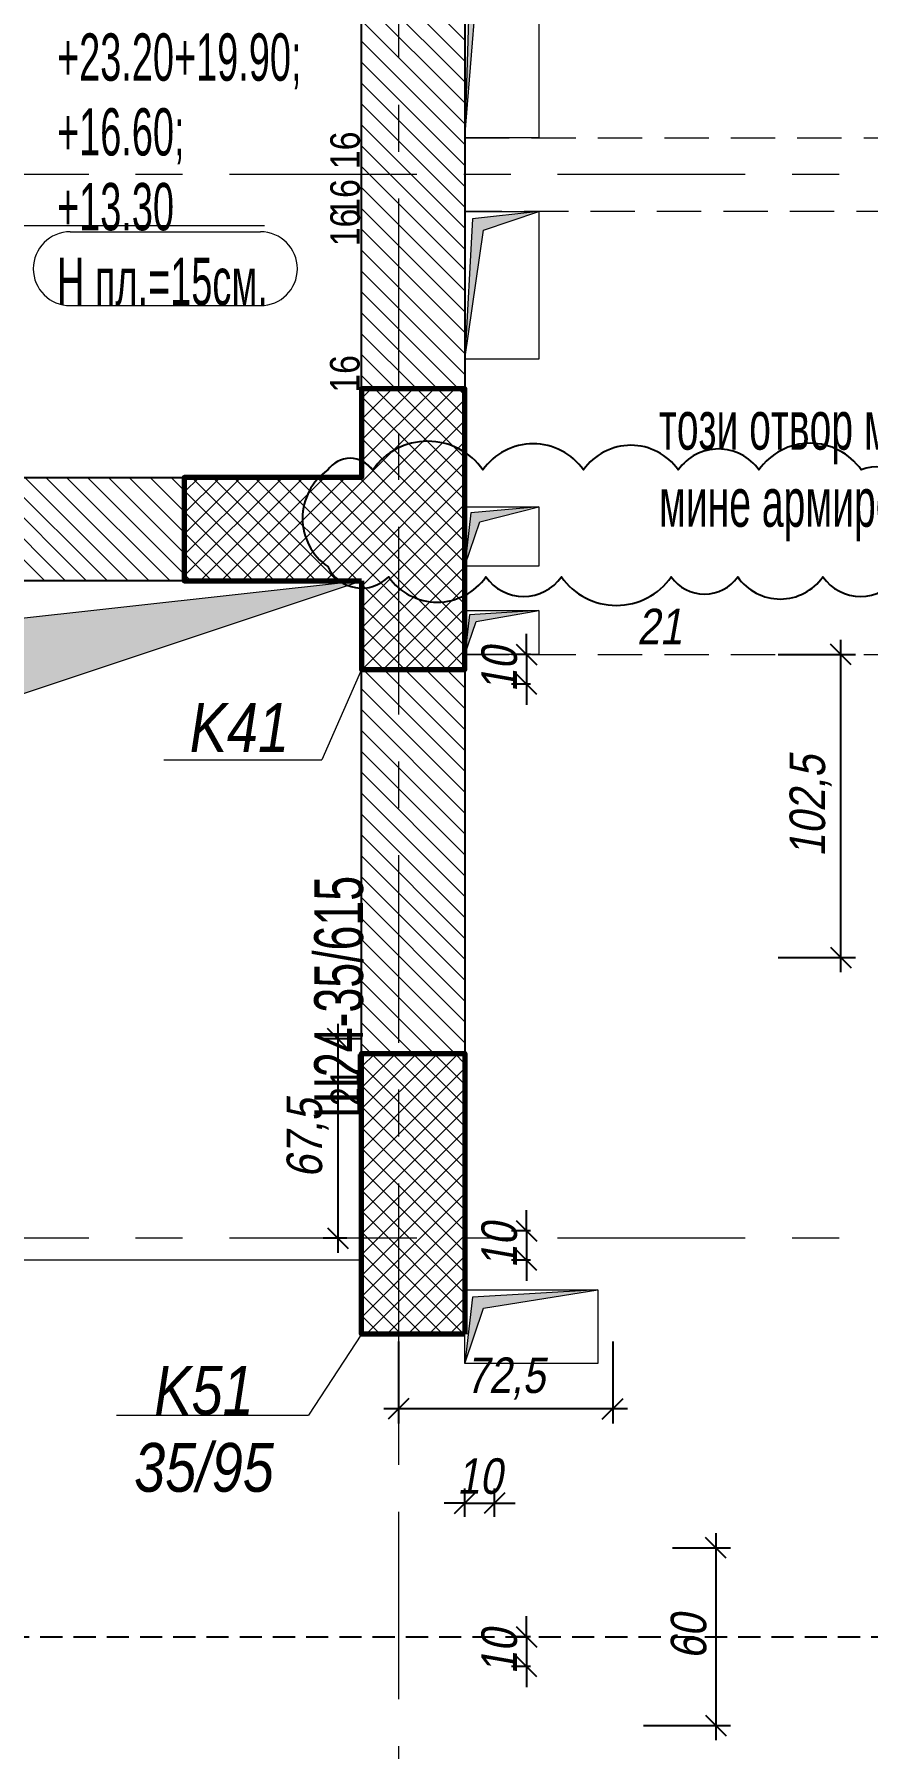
# Model space of a CAD drawing. Header units: millimetres. Extents: x 15565 to 20040, y -491 to 2778.
# Drawn here: x 17477 to 17759, y 1261 to 1841 of the extents above; entities that cross this region are included whole.
import ezdxf

# ---------------------------------------------------------------- set-up
doc = ezdxf.new("R2010")
doc.units = ezdxf.units.MM
doc.header["$PDMODE"] = 35
for name, pattern in [('Grid Line', [111.125, 63.5, -15.875, 15.875, -15.875]), ('HIDDEN', [0.375, 0.25, -0.125]), ('Hidden 3mm', [22.5, 15, -7.5])]:
    doc.linetypes.add(name, pattern=pattern)
doc.layers.get('Defpoints').update_dxf_attribs({"color": 6})
for name, color, linetype, lineweight in [('A-ANNO-DIMS', 41, 'Continuous', 9), ('A-DETL-GENF', 92, 'Continuous', 18), ('A-FLOR-HDLN', 132, 'Hidden 3mm', 18), ('A-FLOR-IDEN', 11, 'Continuous', 9), ('A-WALL-IDEN', 52, 'Continuous', 9), ('A-WALL-PATT', 7, 'Continuous', 50), ('C- оси', 1, 'Continuous', 9), ('S-COLS', 126, 'Continuous', 70), ('S-COLS-IDEN', 50, 'Continuous', 9), ('S-COLS_H', 7, 'Continuous', 70), ('греди', 4, 'Continuous', 25), ('гредиOther', 4, 'Continuous', 25), ('стени', 3, 'Continuous', 25)]:
    doc.layers.add(name, color=color, linetype=linetype, lineweight=lineweight)
doc.layers.add('GA_X', color=41, linetype='Continuous')
doc.layers.add('GA_Y', color=41, linetype='Continuous')
doc.styles.add('Arial Narrow_1', font='ARIALN.TTF', dxfattribs={"width": 0.7, "height": 20})
doc.styles.add('Arial Narrow_2', font='ARIALN.TTF', dxfattribs={"width": 0.8, "height": 16.5})
doc.styles.add('Arial Narrow_4', font='ARIALN.TTF', dxfattribs={"width": 0.7, "height": 16})
doc.styles.add('Arial Narrow_I', font='ARIALNI.TTF', dxfattribs={"height": 12})
doc.styles.add('Arial Narrow_I_1', font='ARIALNI.TTF', dxfattribs={"height": 16.5})
doc.styles.add('arn', font='ARIALN.TTF')
doc.styles.add('text', font='ARIALN.TTF', dxfattribs={"oblique": 10})
doc.dimstyles.new('arm', dxfattribs={"dimtxt": 10, "dimasz": 7, "dimexe": 5, "dimexo": 5, "dimgap": 3, "dimtad": 1, "dimdec": 1, "dimrnd": 0.5, "dimzin": 9, "dimtxsty": 'arn', "dimblk": 'OBLIQUE', "dimcen": -2.5, "dimdle": 5, "dimse1": 1, "dimse2": 1, "dimsd1": 1, "dimsd2": 1, "dimclrd": 256, "dimclre": 256, "dimclrt": 21, "dimadec": 0, "dimazin": 0, "dimtfac": 1, "dimtdec": 1, "dimtix": 1, "dimtmove": 2, "dimatfit": 3, "dimldrblk": 'DOT', "dimfxl": 1, "dimlwd": -1, "dimlwe": -1, "dimarcsym": 0})
doc.dimstyles.new('S&P', dxfattribs={"dimtxt": 12, "dimasz": 7, "dimexe": 5, "dimexo": 5, "dimgap": 3, "dimtad": 1, "dimdec": 1, "dimrnd": 0.5, "dimzin": 9, "dimtxsty": 'text', "dimblk": 'OBLIQUE', "dimcen": -2.5, "dimdle": 5, "dimclrd": 256, "dimclre": 256, "dimclrt": 21, "dimadec": 0, "dimazin": 0, "dimtfac": 1, "dimtdec": 1, "dimtix": 1, "dimtmove": 2, "dimatfit": 3, "dimldrblk": 'DOT', "dimfxl": 1, "dimlwd": -1, "dimlwe": -1, "dimarcsym": 0})
doc.dimstyles.new('Външни_дименсии_0_5_3', dxfattribs={"dimscale": 30.48, "dimtxt": 12.281172, "dimasz": 0.295276, "dimexe": 0.246063, "dimexo": 0.246063, "dimgap": 0.098425, "dimtad": 1, "dimdec": 1, "dimrnd": 0.5, "dimdsep": 46, "dimtxsty": 'Arial Narrow_I', "dimblk1": 'OBLIQUE', "dimblk2": 'OBLIQUE', "dimsah": 1, "dimcen": 0.09, "dimdle": 0.246063, "dimazin": 0, "dimtfac": 1, "dimtdec": 4, "dimtix": 1, "dimtmove": 0, "dimatfit": 3, "dimfxl": 1, "dimtvp": 1, "dimtolj": 1, "dimtzin": 0, "dimarcsym": 0})
pattern_1 = [(45, (-14351.6817, 4115.3176), (-3.5355339, 3.5355339), []), (135, (-14351.6817, 4115.3176), (-3.5355339, -3.5355339), [])]
pattern_2 = [(135, (-14351.6817, 4115.3176), (-3.5355339, -3.5355339), [])]

# ---------------------------------------------------------------- blocks, each defined once
blk = doc.blocks.new('_Oblique')
at = {"color": 0, "linetype": 'ByBlock', "lineweight": -2}
blk.add_line((-0.5, -0.5), (0.5, 0.5), dxfattribs=at)
blk = doc.blocks.new('*D32')
at = {"layer": 'Defpoints', "color": 0, "transparency": 16777216}
for p in [(17650.2, 1298.66), (17643.75, 1288.66), (17650.2, 1288.66)]:
    blk.add_point(p, dxfattribs=at)
at = {"layer": 'GA_X', "transparency": 16777216}
for p, q in [((17643.75, 1298.66), (17643.75, 1305.66)), ((17645.2, 1298.66), (17638.75, 1298.66)), ((17643.75, 1298.66), (17643.75, 1288.66)), ((17645.2, 1288.66), (17638.75, 1288.66)), ((17643.75, 1288.66), (17643.75, 1281.66))]:
    blk.add_line(p, q, dxfattribs=at)
at = {"layer": 'GA_X', "transparency": 16777216, "xscale": 7, "yscale": 7, "zscale": 7}
for p, rotation in [((17643.75, 1298.66), 270), ((17643.75, 1288.66), 90)]:
    blk.add_blockref('_Oblique', p, dxfattribs=dict(at, rotation=rotation))
at = {"layer": 'GA_X', "color": 21, "transparency": 16777216, "insert": (17634.62, 1293.66), "char_height": 12, "attachment_point": 5, "rotation": 90, "style": 'text'}
blk.add_mtext('10', dxfattribs=at)
blk = doc.blocks.new('_Dot')
at = {"color": 0, "linetype": 'ByBlock', "lineweight": -2}
blk.add_line((-0.5, 0), (-1, 0), dxfattribs=at)
at = {"color": 0, "linetype": 'ByBlock', "const_width": 0.5}
blk.add_lwpolyline([(-0.25, 0, 1), (0.25, 0, 1)], format="xyb", close=True, dxfattribs=at)
blk = doc.blocks.new('*D34')
at = {"layer": 'Defpoints', "color": 0, "transparency": 16777216}
for p in [(17590.46, 1734.2), (17590.46, 1734.2), (17590.46, 1718.2)]:
    blk.add_point(p, dxfattribs=at)
at = {"layer": 'GA_X', "color": 21, "transparency": 16777216, "insert": (17582.36, 1726.2), "char_height": 10, "attachment_point": 5, "rotation": 90, "style": 'arn'}
blk.add_mtext('16', dxfattribs=at)
blk = doc.blocks.new('*D35')
at = {"layer": 'Defpoints', "color": 0, "transparency": 16777216}
for p in [(17590.46, 1803.66), (17590.46, 1803.66), (17590.46, 1787.66)]:
    blk.add_point(p, dxfattribs=at)
at = {"layer": 'GA_X', "color": 21, "transparency": 16777216, "insert": (17582.44, 1801.88), "char_height": 10, "attachment_point": 5, "rotation": 90, "style": 'arn'}
blk.add_mtext('16', dxfattribs=at)
blk = doc.blocks.new('*D36')
at = {"layer": 'Defpoints', "color": 0, "transparency": 16777216}
for p in [(17590.46, 1783.66), (17590.46, 1783.66), (17590.46, 1767.66)]:
    blk.add_point(p, dxfattribs=at)
at = {"layer": 'GA_X', "color": 21, "transparency": 16777216, "insert": (17582.44, 1775.76), "char_height": 10, "attachment_point": 5, "rotation": 90, "style": 'arn'}
blk.add_mtext('16', dxfattribs=at)
blk = doc.blocks.new('*D37')
at = {"layer": 'Defpoints', "color": 0, "transparency": 16777216}
for p in [(17650.2, 1631.16), (17643.75, 1621.16), (17650.2, 1621.16)]:
    blk.add_point(p, dxfattribs=at)
at = {"layer": 'GA_X', "transparency": 16777216}
for p, q in [((17643.75, 1631.16), (17643.75, 1638.16)), ((17645.2, 1631.16), (17638.75, 1631.16)), ((17643.75, 1631.16), (17643.75, 1621.16)), ((17645.2, 1621.16), (17638.75, 1621.16)), ((17643.75, 1621.16), (17643.75, 1614.16))]:
    blk.add_line(p, q, dxfattribs=at)
at = {"layer": 'GA_X', "transparency": 16777216, "xscale": 7, "yscale": 7, "zscale": 7}
for p, rotation in [((17643.75, 1631.16), 270), ((17643.75, 1621.16), 90)]:
    blk.add_blockref('_Oblique', p, dxfattribs=dict(at, rotation=rotation))
at = {"layer": 'GA_X', "color": 21, "transparency": 16777216, "insert": (17634.62, 1626.16), "char_height": 12, "attachment_point": 5, "rotation": 90, "style": 'text'}
blk.add_mtext('10', dxfattribs=at)
blk = doc.blocks.new('*D38')
at = {"layer": 'Defpoints', "color": 0, "transparency": 16777216}
for p in [(17650.2, 1436.16), (17643.75, 1426.16), (17650.2, 1426.16)]:
    blk.add_point(p, dxfattribs=at)
at = {"layer": 'GA_X', "transparency": 16777216}
for p, q in [((17643.75, 1436.16), (17643.75, 1443.16)), ((17645.2, 1436.16), (17638.75, 1436.16)), ((17643.75, 1436.16), (17643.75, 1426.16)), ((17645.2, 1426.16), (17638.75, 1426.16)), ((17643.75, 1426.16), (17643.75, 1419.16))]:
    blk.add_line(p, q, dxfattribs=at)
at = {"layer": 'GA_X', "transparency": 16777216, "xscale": 7, "yscale": 7, "zscale": 7}
for p, rotation in [((17643.75, 1436.16), 270), ((17643.75, 1426.16), 90)]:
    blk.add_blockref('_Oblique', p, dxfattribs=dict(at, rotation=rotation))
at = {"layer": 'GA_X', "color": 21, "transparency": 16777216, "insert": (17634.62, 1431.16), "char_height": 12, "attachment_point": 5, "rotation": 90, "style": 'text'}
blk.add_mtext('10', dxfattribs=at)
blk = doc.blocks.new('*D39')
at = {"layer": 'Defpoints', "color": 0, "transparency": 16777216}
for p in [(17590.46, 1495.25), (17590.46, 1495.25), (17590.46, 1474.25)]:
    blk.add_point(p, dxfattribs=at)
at = {"layer": 'GA_X', "color": 21, "transparency": 16777216, "insert": (17582.44, 1484.75), "char_height": 10, "attachment_point": 5, "rotation": 90, "style": 'arn'}
blk.add_mtext('21', dxfattribs=at)
blk = doc.blocks.new('*D138')
at = {"layer": 'Defpoints', "color": 0, "transparency": 16777216}
for p in [(17632.96, 1343.88), (17622.96, 1334.33), (17632.96, 1334.33)]:
    blk.add_point(p, dxfattribs=at)
at = {"layer": 'GA_Y', "transparency": 16777216}
for p, q in [((17622.96, 1339.33), (17622.96, 1348.88)), ((17632.96, 1339.33), (17632.96, 1348.88)), ((17622.96, 1343.88), (17615.96, 1343.88)), ((17622.96, 1343.88), (17632.96, 1343.88)), ((17632.96, 1343.88), (17639.96, 1343.88))]:
    blk.add_line(p, q, dxfattribs=at)
at = {"layer": 'GA_Y', "transparency": 16777216, "xscale": 7, "yscale": 7, "zscale": 7}
blk.add_blockref('_Oblique', (17622.96, 1343.88), dxfattribs=at)
at = {"layer": 'GA_Y', "transparency": 16777216, "xscale": 7, "yscale": 7, "zscale": 7, "rotation": 180}
blk.add_blockref('_Oblique', (17632.96, 1343.88), dxfattribs=at)
at = {"layer": 'GA_Y', "color": 21, "transparency": 16777216, "insert": (17627.96, 1353.01), "char_height": 12, "attachment_point": 5, "style": 'text'}
blk.add_mtext('10', dxfattribs=at)
blk = doc.blocks.new('*D177')
at = {"layer": 'Defpoints', "color": 0, "transparency": 16777216}
for p in [(17724.02, 1631.16), (17750.18, 1631.16), (17724.02, 1528.66)]:
    blk.add_point(p, dxfattribs=at)
at = {"layer": 'GA_Y', "transparency": 16777216}
for p, q in [((17729.02, 1631.16), (17755.18, 1631.16)), ((17750.18, 1523.66), (17750.18, 1636.16)), ((17729.02, 1528.66), (17755.18, 1528.66))]:
    blk.add_line(p, q, dxfattribs=at)
at = {"layer": 'GA_Y', "transparency": 16777216, "xscale": 7, "yscale": 7, "zscale": 7}
for p, rotation in [((17750.18, 1631.16), 90), ((17750.18, 1528.66), 270)]:
    blk.add_blockref('_Oblique', p, dxfattribs=dict(at, rotation=rotation))
at = {"layer": 'GA_Y', "color": 21, "transparency": 16777216, "insert": (17739.97, 1579.91), "char_height": 12, "attachment_point": 5, "rotation": 90, "style": 'text'}
blk.add_mtext('102,5', dxfattribs=at)
blk = doc.blocks.new('*D179')
at = {"layer": 'Defpoints', "color": 0, "transparency": 16777216}
for p in [(17688.23, 1328.78), (17678.37, 1268.66), (17707.85, 1268.66)]:
    blk.add_point(p, dxfattribs=at)
at = {"layer": 'GA_Y', "transparency": 16777216}
for p, q in [((17707.85, 1333.78), (17707.85, 1263.66)), ((17693.23, 1328.78), (17712.85, 1328.78)), ((17683.37, 1268.66), (17712.85, 1268.66))]:
    blk.add_line(p, q, dxfattribs=at)
at = {"layer": 'GA_Y', "transparency": 16777216, "xscale": 7, "yscale": 7, "zscale": 7}
for p, rotation in [((17707.85, 1328.78), 90), ((17707.85, 1268.66), 270)]:
    blk.add_blockref('_Oblique', p, dxfattribs=dict(at, rotation=rotation))
at = {"layer": 'GA_Y', "color": 21, "transparency": 16777216, "insert": (17698.72, 1298.72), "char_height": 12, "attachment_point": 5, "rotation": 90, "style": 'text'}
blk.add_mtext('60', dxfattribs=at)
blk = doc.blocks.new('*D219')
at = {"layer": 'Defpoints', "color": 0, "transparency": 16777216}
for p in [(17678.37, 1628.66), (17699.37, 1628.66), (17699.37, 1628.66)]:
    blk.add_point(p, dxfattribs=at)
at = {"layer": 'GA_Y', "color": 21, "transparency": 16777216, "insert": (17688.87, 1640.69), "char_height": 12, "attachment_point": 5, "style": 'text'}
blk.add_mtext('21', dxfattribs=at)
blk = doc.blocks.new('_None')
blk = doc.blocks.new('*D235')
at = {"layer": 'Defpoints', "color": 0, "transparency": 16777216}
for p in [(17590.46, 1793.66), (17590.46, 1793.66), (17590.46, 1777.66)]:
    blk.add_point(p, dxfattribs=at)
at = {"layer": 'GA_X', "color": 21, "transparency": 16777216, "insert": (17582.44, 1785.76), "char_height": 10, "attachment_point": 5, "rotation": 90, "style": 'arn'}
blk.add_mtext('16', dxfattribs=at)
blk = doc.blocks.new('*D240')
at = {"layer": 'Defpoints', "color": 0, "transparency": 16777216}
for p in [(17592.96, 1501.16), (17579.92, 1433.66), (17587.96, 1433.66)]:
    blk.add_point(p, dxfattribs=at)
at = {"layer": 'GA_Y', "transparency": 16777216}
for p, q in [((17579.92, 1506.16), (17579.92, 1428.66)), ((17587.96, 1501.16), (17574.92, 1501.16)), ((17582.96, 1433.66), (17574.92, 1433.66))]:
    blk.add_line(p, q, dxfattribs=at)
at = {"layer": 'GA_Y', "transparency": 16777216, "xscale": 7, "yscale": 7, "zscale": 7}
for p, rotation in [((17579.92, 1501.16), 90), ((17579.92, 1433.66), 270)]:
    blk.add_blockref('_Oblique', p, dxfattribs=dict(at, rotation=rotation))
at = {"layer": 'GA_Y', "color": 21, "transparency": 16777216, "insert": (17569.71, 1467.41), "char_height": 12, "attachment_point": 5, "rotation": 90, "style": 'text'}
blk.add_mtext('67,5', dxfattribs=at)
blk = doc.blocks.new('*D247')
at = {"layer": 'Defpoints', "color": 0, "transparency": 16777216}
for p in [(17600.46, 1403.66), (17672.96, 1403.66), (17600.46, 1375.9)]:
    blk.add_point(p, dxfattribs=at)
at = {"layer": 'GA_X', "transparency": 16777216}
for p, q in [((17600.46, 1398.66), (17600.46, 1370.9)), ((17672.96, 1398.66), (17672.96, 1370.9)), ((17677.96, 1375.9), (17595.46, 1375.9))]:
    blk.add_line(p, q, dxfattribs=at)
at = {"layer": 'GA_X', "transparency": 16777216, "xscale": 7, "yscale": 7, "zscale": 7, "rotation": 180}
blk.add_blockref('_Oblique', (17600.46, 1375.9), dxfattribs=at)
at = {"layer": 'GA_X', "transparency": 16777216, "xscale": 7, "yscale": 7, "zscale": 7}
blk.add_blockref('_Oblique', (17672.96, 1375.9), dxfattribs=at)
at = {"layer": 'GA_X', "color": 21, "transparency": 16777216, "insert": (17636.71, 1386.11), "char_height": 12, "attachment_point": 5, "style": 'text'}
blk.add_mtext('72,5', dxfattribs=at)
blk = doc.blocks.new('Таг плоча_uv_com_small2 - Таг плоча_uv_com_small2-3907764-КОФРАЖЕН ПЛАН НА КОТА _14_88 - L5')
at = {"layer": 'A-FLOR-IDEN'}
h = blk.add_hatch(color=256, dxfattribs=at)
edge = h.paths.add_edge_path()
edge.add_line((0.19, 0), (0, 0))
edge.add_line((0, 0), (0, 0.19))
edge.add_arc((0, 0), 0.19, 0, 90, ccw=False)
h = blk.add_hatch(color=256, dxfattribs=at)
edge = h.paths.add_edge_path()
edge.add_line((-0.19, 0), (0, 0))
edge.add_line((0, 0), (0, -0.19))
edge.add_arc((0, 0), 0.19, 180, 270, ccw=False)
for p, q in [((0, -0.29), (0, 0.29)), ((0, 0.19), (0, -0.19)), ((0, 0.19), (0, 0)), ((-0.29, 0), (1.829, 0)), ((-0.19, 0), (0.19, 0)), ((0, 0), (-0.19, 0)), ((0, -0.19), (0, 0)), ((0, 0), (0.19, 0)), ((0.513, -0.042), (1.801, -0.042)), ((0.513, -0.542), (1.801, -0.542))]:
    blk.add_line(p, q, dxfattribs=at)
blk.add_circle((0, 0), 0.19, dxfattribs=at)
for centre, radius, start, end in [((0, 0), 0.19, 360, 90), ((0, 0), 0.19, 180, 270), ((0.513, -0.292), 0.25, 90, 270), ((1.801, -0.292), 0.25, 270, 90)]:
    blk.add_arc(centre, radius, start, end, dxfattribs=at)
blk = doc.blocks.new('Таг колона - Таг колона-2887543-КОФРАЖЕН ПЛАН НА КОТА _14_88 - L5')
at = {"layer": 'S-COLS-IDEN'}
blk.add_line((-0.613, 0), (0.687, 0), dxfattribs=at)
blk = doc.blocks.new('Таг НК_колона - Таг НК_колона-2895541-КОФРАЖЕН ПЛАН НА КОТА _14_88 - L5')
at = {"layer": 'S-COLS-IDEN'}
blk.add_line((-0.443, 0.479), (0.626, 0.479), dxfattribs=at)
blk = doc.blocks.new('*D363')
at = {"layer": 'A-ANNO-DIMS', "color": 0, "lineweight": -2, "transparency": 16777216}
for p, q in [((15902.96, 1813.66), (15902.96, 2303.66)), ((18542.96, 1813.66), (18542.96, 2303.66)), ((15895.46, 2296.16), (18550.46, 2296.16))]:
    blk.add_line(p, q, dxfattribs=at)
at = {"layer": 'Defpoints', "color": 0, "transparency": 16777216}
for p in [(18542.96, 2296.16), (15902.96, 1806.16), (18542.96, 1806.16)]:
    blk.add_point(p, dxfattribs=at)
at = {"layer": 'A-ANNO-DIMS', "color": 0, "lineweight": -2, "transparency": 16777216, "xscale": 9, "yscale": 9, "zscale": 9, "rotation": 180}
blk.add_blockref('_Oblique', (15902.96, 2296.16), dxfattribs=at)
at = {"layer": 'A-ANNO-DIMS', "color": 0, "lineweight": -2, "transparency": 16777216, "xscale": 9, "yscale": 9, "zscale": 9}
blk.add_blockref('_Oblique', (18542.96, 2296.16), dxfattribs=at)
at = {"layer": 'A-ANNO-DIMS', "color": 0, "transparency": 16777216, "insert": (17222.96, 2305.29), "char_height": 12, "width": 36.4926, "attachment_point": 5, "style": 'Arial Narrow_I'}
blk.add_mtext('\\A1;2640', dxfattribs=at)
blk = doc.blocks.new('Отвор плоча правоъгълен_1 - Отвор 11-V1-КОФРАЖЕН ПЛАН НА КОТА _14_88 - L5')
at = {"layer": 'греди', "linetype": 'Hidden 3mm', "lineweight": 18}
blk.add_hatch(color=9, dxfattribs=at).paths.add_polyline_path([(-102.5, -115), (-51.25, 63.75), (102.5, 115), (-82, 94.5), (-102.33, -113.31)])
at = {"layer": 'A-DETL-GENF', "color": 142}
for p, q in [((102.46, 115), (-82, 94.5)), ((-51.25, 63.75), (102.49, 115)), ((-82, 94.5), (-102.5, -114.95)), ((-102.5, -114.98), (-51.25, 63.75)), ((102.5, -115), (-102.5, -115))]:
    blk.add_line(p, q, dxfattribs=at)
blk = doc.blocks.new('Отвор плоча правоъгълен_1 - Отвор плоча правоъгълен_1-3789087-КОФРАЖЕН ПЛАН НА КОТА _14_88 - L5')
at = {"layer": 'греди', "linetype": 'Hidden 3mm', "lineweight": 18}
blk.add_hatch(color=9, dxfattribs=at).paths.add_polyline_path([(-22.5, -12.5), (-16.25, 6.25), (22.44, 12.5), (-20, 10), (-21.39, -2.5)])
at = {"layer": 'A-DETL-GENF', "color": 142}
for p, q in [((-22.5, 12.5), (22.5, 12.5)), ((22.5, 12.5), (-20, 10)), ((-16.25, 6.25), (22.5, 12.5)), ((22.5, 12.5), (22.5, -12.5)), ((-20, 10), (-22.5, -12.5)), ((-22.5, -12.5), (-16.25, 6.25)), ((-22.5, -12.5), (-22.5, -2.5)), ((22.5, -12.5), (-22.5, -12.5))]:
    blk.add_line(p, q, dxfattribs=at)
blk = doc.blocks.new('Отвор плоча правоъгълен_1 - Отвор плоча правоъгълен_1-3784514-КОФРАЖЕН ПЛАН НА КОТА _14_88 - L5')
at = {"layer": 'греди', "linetype": 'Hidden 3mm', "lineweight": 18}
blk.add_hatch(color=9, dxfattribs=at).paths.add_polyline_path([(-12.5, -10), (-7.5, 5), (12.5, 10), (-10.5, 8), (-11.34, 0.48)])
at = {"layer": 'A-DETL-GENF', "color": 142}
for p, q in [((-12.5, 10), (12.5, 10)), ((-10.5, 8), (-12.5, -9.96)), ((12.5, 10), (-10.5, 8)), ((-7.5, 5), (12.5, 10)), ((12.5, 10), (12.5, -10)), ((-12.5, -9.99), (-7.5, 5)), ((12.5, -10), (-12.5, -10))]:
    blk.add_line(p, q, dxfattribs=at)
blk = doc.blocks.new('Отвор плоча правоъгълен_1 - Отвор плоча правоъгълен_1-3787656-КОФРАЖЕН ПЛАН НА КОТА _14_88 - L5')
at = {"layer": 'греди', "linetype": 'Hidden 3mm', "lineweight": 18}
blk.add_hatch(color=9, dxfattribs=at).paths.add_polyline_path([(-12.5, -7.5), (-8.75, 3.75), (12.5, 7.5), (-11, 6), (-11.54, 1.18)])
at = {"layer": 'A-DETL-GENF', "color": 142}
for p, q in [((-12.5, 7.5), (12.5, 7.5)), ((-11, 6), (-12.5, -7.46)), ((12.5, 7.5), (-11, 6)), ((-8.75, 3.75), (12.5, 7.5)), ((12.5, 7.5), (12.5, -7.5)), ((-12.5, -7.49), (-8.75, 3.75)), ((12.5, -7.5), (-12.5, -7.5))]:
    blk.add_line(p, q, dxfattribs=at)
blk = doc.blocks.new('Отвор плоча правоъгълен_1 - Отвор плоча правоъгълен_1-3784908-КОФРАЖЕН ПЛАН НА КОТА _14_88 - L5')
at = {"layer": 'греди', "linetype": 'Hidden 3mm', "lineweight": 18}
blk.add_hatch(color=9, dxfattribs=at).paths.add_polyline_path([(-12.5, -25), (-6.25, 18.75), (12.5, 25), (-10, 22.5), (-11.17, 0.27)])
at = {"layer": 'A-DETL-GENF', "color": 142}
for p, q in [((-12.5, 25), (12.5, 25)), ((12.5, 25), (-10, 22.5)), ((-6.25, 18.75), (12.5, 25)), ((12.5, 25), (12.5, -25)), ((-10, 22.5), (-12.5, -24.91)), ((-12.5, -24.97), (-6.25, 18.75)), ((12.5, -25), (-12.5, -25))]:
    blk.add_line(p, q, dxfattribs=at)
blk = doc.blocks.new('Отвор плоча правоъгълен_1 - Отвор плоча правоъгълен_1-3955929-КОФРАЖЕН ПЛАН НА КОТА _14_88 - L5')
at = {"layer": 'греди', "linetype": 'Hidden 3mm', "lineweight": 18}
blk.add_hatch(color=9, dxfattribs=at).paths.add_polyline_path([(-12.5, -42.5), (-6.25, 36.25), (12.5, 42.5), (-10, 40), (-11.44, -7.43)])
at = {"layer": 'A-DETL-GENF', "color": 142}
for p, q in [((-12.5, 42.5), (12.5, 42.5)), ((12.5, 42.5), (-10, 40)), ((-6.25, 36.25), (12.5, 42.5)), ((12.5, 42.5), (12.5, -42.5)), ((-10, 40), (-12.5, -42.34)), ((-12.5, -42.44), (-6.25, 36.25)), ((12.5, -42.5), (-12.5, -42.5))]:
    blk.add_line(p, q, dxfattribs=at)

msp = doc.modelspace()

# ---------------------------------------------------------------- hatches: boundary and pattern name
at = {"layer": 'A-WALL-PATT', "lineweight": 18}
h = msp.add_hatch(dxfattribs=at)
h.set_pattern_fill('FP_2', color=250, style=0, pattern_type=2)
h.set_pattern_definition(pattern_2)
h.paths.add_polyline_path([(17622.96, 1721.16), (17622.96, 1921.16), (17587.96, 1921.16), (17587.96, 1721.16), (17603.11, 1721.16)])
h = msp.add_hatch(dxfattribs=at)
h.set_pattern_fill('FP_2', color=250, style=0, pattern_type=2)
h.set_pattern_definition(pattern_2)
h.paths.add_polyline_path([(17428.72, 1656.16), (17527.96, 1656.16), (17527.96, 1691.16), (17400.46, 1691.16), (17400.46, 1656.16), (17403.8, 1656.16)])
h = msp.add_hatch(dxfattribs=at)
h.set_pattern_fill('FP_2', color=250, style=0, pattern_type=2)
h.set_pattern_definition(pattern_2)
h.paths.add_polyline_path([(17587.96, 1496.16), (17622.96, 1496.16), (17622.96, 1626.16), (17587.96, 1626.16), (17587.96, 1525.22)])
at = {"layer": 'S-COLS_H', "lineweight": 18}
h = msp.add_hatch(dxfattribs=at)
h.set_pattern_fill('FP_1', color=256, style=0, pattern_type=2)
h.set_pattern_definition(pattern_1)
h.paths.add_polyline_path([(17622.96, 1626.16), (17622.96, 1721.16), (17587.96, 1721.16), (17587.96, 1691.16), (17527.96, 1691.16), (17527.96, 1656.16), (17587.96, 1656.16), (17587.96, 1626.16), (17603.11, 1626.16)])
h = msp.add_hatch(dxfattribs=at)
h.set_pattern_fill('FP_1', color=256, style=0, pattern_type=2)
h.set_pattern_definition(pattern_1)
h.paths.add_polyline_path([(17622.96, 1401.16), (17622.96, 1496.16), (17587.96, 1496.16), (17587.96, 1401.16), (17603.11, 1401.16)])

# ---------------------------------------------------------------- linework, layer by layer
at = {"layer": 'A-FLOR-HDLN'}
for points in [[(17952.96, 2141.16), (17622.96, 2141.16), (17622.96, 1806.16), (17952.96, 1806.16)], [(17882.96, 1781.16), (17622.96, 1781.16), (17622.96, 1631.16), (17882.96, 1631.16)]]:
    msp.add_lwpolyline(points, close=True, dxfattribs=at)
at = {"layer": 'C- оси', "linetype": 'Grid Line'}
for p, q in [((17600.46, 2341.16), (17600.46, 31.16)), ((18717.96, 1793.66), (15727.96, 1793.66)), ((18717.96, 1433.66), (15727.96, 1433.66))]:
    msp.add_line(p, q, dxfattribs=at)
at = {"layer": 'Defpoints'}
msp.add_lwpolyline([(17576.5, 1693.68, 0.520567), (17576.5, 1660.95, 0.520567), (17597.14, 1657.5, 0.520567), (17630.03, 1657.5, 0.520567), (17655.62, 1657.5, 0.520567), (17692.8, 1657.5, 0.520567), (17715.28, 1657.5, 0.520567), (17744.12, 1657.5, 0.520567), (17769.65, 1657.5, 0.520567), (17777.08, 1680.62, 0.520567), (17757.13, 1693.68, 0.520567), (17722.43, 1693.68, 0.520567), (17695.16, 1693.68, 0.520567), (17663.09, 1693.68, 0.520567), (17629.03, 1693.68, 0.520567), (17591.69, 1693.68, 0.520567)], format="xyb", close=True, dxfattribs=at)
at = {"layer": 'Defpoints', "color": 252, "linetype": 'HIDDEN', "ltscale": 30}
msp.add_lwpolyline([(16612.96, 1298.66), (17832.96, 1298.66), (17832.96, 831.16), (16612.96, 831.16)], close=True, dxfattribs=at)
at = {"layer": 'S-COLS'}
for points in [[(17587.96, 1656.16), (17587.96, 1626.16), (17622.96, 1626.16), (17622.96, 1721.16), (17587.96, 1721.16), (17587.96, 1691.16), (17527.96, 1691.16), (17527.96, 1656.16)], [(17622.96, 1401.16), (17587.96, 1401.16), (17587.96, 1496.16), (17622.96, 1496.16)]]:
    msp.add_lwpolyline(points, close=True, dxfattribs=at)
at = {"layer": 'S-COLS-IDEN'}
for p, q in [((17587.96, 1626.16), (17574.46, 1595.56)), ((17587.96, 1401.16), (17569.96, 1373.73))]:
    msp.add_line(p, q, dxfattribs=at)
at = {"layer": 'стени'}
for points in [[(17622.96, 1721.16), (17587.96, 1721.16), (17587.96, 1921.16), (17622.96, 1921.16)], [(17400.46, 1656.16), (17400.46, 1691.16), (17527.96, 1691.16), (17527.96, 1656.16)], [(17587.96, 1626.16), (17622.96, 1626.16), (17622.96, 1496.16), (17587.96, 1496.16)]]:
    msp.add_lwpolyline(points, close=True, dxfattribs=at)

# ---------------------------------------------------------------- block references
at = {"layer": 'A-FLOR-IDEN', "xscale": 49.99999999999998, "yscale": 49.99999999999998, "zscale": 49.99999999999998}
msp.add_blockref('Таг плоча_uv_com_small2 - Таг плоча_uv_com_small2-3907764-КОФРАЖЕН ПЛАН НА КОТА _14_88 - L5', (17463.69, 1776.4), dxfattribs=at)
at = {"layer": 'S-COLS-IDEN', "xscale": 49.99999999999998, "yscale": 49.99999999999998, "zscale": 49.99999999999998}
for name, p in [('Таг НК_колона - Таг НК_колона-2895541-КОФРАЖЕН ПЛАН НА КОТА _14_88 - L5', (17543.16, 1571.62)), ('Таг колона - Таг колона-2887543-КОФРАЖЕН ПЛАН НА КОТА _14_88 - L5', (17535.61, 1373.73))]:
    msp.add_blockref(name, p, dxfattribs=at)
at = {"layer": 'гредиOther', "color": 134}
for name, p in [('Отвор плоча правоъгълен_1 - Отвор плоча правоъгълен_1-3955929-КОФРАЖЕН ПЛАН НА КОТА _14_88 - L5', (17635.46, 1848.66)), ('Отвор плоча правоъгълен_1 - Отвор плоча правоъгълен_1-3784908-КОФРАЖЕН ПЛАН НА КОТА _14_88 - L5', (17635.46, 1756.16)), ('Отвор плоча правоъгълен_1 - Отвор плоча правоъгълен_1-3784514-КОФРАЖЕН ПЛАН НА КОТА _14_88 - L5', (17635.46, 1671.16)), ('Отвор плоча правоъгълен_1 - Отвор 11-V1-КОФРАЖЕН ПЛАН НА КОТА _14_88 - L5', (17485.46, 1541.16)), ('Отвор плоча правоъгълен_1 - Отвор плоча правоъгълен_1-3787656-КОФРАЖЕН ПЛАН НА КОТА _14_88 - L5', (17635.46, 1638.66)), ('Отвор плоча правоъгълен_1 - Отвор плоча правоъгълен_1-3789087-КОФРАЖЕН ПЛАН НА КОТА _14_88 - L5', (17645.46, 1403.66))]:
    msp.add_blockref(name, p, dxfattribs=at)

# ---------------------------------------------------------------- texts
at = {"layer": 'A-FLOR-IDEN', "insert": (17484.87, 1820.68), "char_height": 16, "width": 82.88, "attachment_point": 4, "line_spacing_factor": 0.949189, "style": 'Arial Narrow_4'}
msp.add_mtext('\\pt44.45008,88.9,133.35008,177.8,222.25008,266.7,311.15008,355.6,400.05008,444.5,488.95008,533.4,577.85008,622.3,666.75008,711.2,755.65008,800.1,844.55008,889,933.45008,977.9,1022.35008,1066.8,1111.25008,1155.7,1200.15008,1244.6,1289.05008,1333.5,1377.94992,1422.4;+36.40+33.10;\\P+29.80+26.50;\\P+23.20+19.90;\\P+16.60;\\P+13.30\\PH пл.=15см.', dxfattribs=at)
at = {"layer": 'A-WALL-IDEN', "insert": (17580.3, 1515.28), "char_height": 16.5, "width": 120, "attachment_point": 5, "rotation": 90, "line_spacing_factor": 0.949189, "style": 'Arial Narrow_2'}
msp.add_mtext('\\pt50.80003,101.60007,152.39994,203.19997,254.00001,304.80004,355.60008,406.39995,457.19998,508.00002,558.80005,609.59992,660.39996,711.19999,762.00003,812.80006,863.59993,914.39997,965.2,1016.00004,1066.80008,1117.59995,1168.39998,1219.20002,1270.00005,1320.79992,1371.59996,1422.39999,1473.20003,1524.00006,1574.79993,1625.59997;Ш24-35/615', dxfattribs=at)
at = {"layer": 'Defpoints', "insert": (17688.62, 1717.07), "char_height": 16.5, "width": 317.6507, "attachment_point": 1, "line_spacing_factor": 0.949189, "style": 'Arial Narrow_1'}
msp.add_mtext('този отвор може ли да го преместим нагоре, за да мине армировка от плочата в шайбата', dxfattribs=at)
at = {"layer": 'S-COLS-IDEN', "char_height": 16.5, "line_spacing_factor": 0.949189, "style": 'Arial Narrow_I_1'}
for s, insert, width, attachment_point in [('\\pxqc,t3.84848,7.69697,11.54545,15.39394,19.24242,23.09091,26.93939,30.78788,34.63636,38.48485,42.33333,46.18182,50.0303,53.87879,57.72727,61.57576,65.42424,69.27273,73.12121,76.9697,80.81818,84.66667,88.51515,92.36364,96.21212,100.06061,103.90909,107.75758,111.60606,115.45455,119.30303,123.15152;{K41}', (17546.6, 1614.74), 33.4, 2), ('\\pxqc,t3.84848,7.69697,11.54545,15.39394,19.24242,23.09091,26.93939,30.78788,34.63636,38.48485,42.33333,46.18182,50.0303,53.87879,57.72727,61.57576,65.42424,69.27273,73.12121,76.9697,80.81818,84.66667,88.51515,92.36364,96.21212,100.06061,103.90909,107.75758,111.60606,115.45455,119.30303,123.15152;{K51\\P35/95}', (17534.63, 1368.98), 46.65, 5)]:
    msp.add_mtext(s, dxfattribs=dict(at, insert=insert, width=width, attachment_point=attachment_point))

# ---------------------------------------------------------------- dimensions: what is measured, and where the dimension line sits
at = {"layer": 'A-ANNO-DIMS'}
dim = msp.add_linear_dim(base=(18542.96, 2296.16), p1=(15902.96, 1806.16), p2=(18542.96, 1806.16), dimstyle='Външни_дименсии_0_5_3', override={"dimpost": '<>', "dimfxl": 2640}, dxfattribs=at)
dim.commit()
dim.dimension.update_dxf_attribs({"geometry": '*D363', "text_midpoint": (17222.96, 2305.29)})
at = {"layer": 'GA_X'}
for base, p1, p2, picture, middle in [((17590.46, 1803.66), (17590.46, 1787.66), (17590.46, 1803.66), '*D35', (17582.44, 1801.88)), ((17590.46, 1793.66), (17590.46, 1777.66), (17590.46, 1793.66), '*D235', (17582.44, 1785.76)), ((17590.46, 1783.66), (17590.46, 1767.66), (17590.46, 1783.66), '*D36', (17582.44, 1775.76))]:
    dim = msp.add_linear_dim(base=base, p1=p1, p2=p2, angle=90, dimstyle='arm', dxfattribs=at)
    dim.commit()
    dim.dimension.update_dxf_attribs({"geometry": picture, "text_midpoint": middle, "dimtype": 160})
for base, p1, p2, picture, middle in [((17590.46, 1734.2), (17590.46, 1718.2), (17590.46, 1734.2), '*D34', (17582.36, 1726.2)), ((17590.46, 1495.25), (17590.46, 1474.25), (17590.46, 1495.25), '*D39', (17582.44, 1484.75))]:
    dim = msp.add_linear_dim(base=base, p1=p1, p2=p2, angle=90, dimstyle='arm', dxfattribs=at)
    dim.commit()
    dim.dimension.update_dxf_attribs({"geometry": picture, "text_midpoint": middle})
for base, p1, p2, picture, middle in [((17643.75, 1621.16), (17650.2, 1631.16), (17650.2, 1621.16), '*D37', (17634.62, 1626.16)), ((17643.75, 1426.16), (17650.2, 1436.16), (17650.2, 1426.16), '*D38', (17634.62, 1431.16)), ((17643.75, 1288.66), (17650.2, 1298.66), (17650.2, 1288.66), '*D32', (17634.62, 1293.66))]:
    dim = msp.add_linear_dim(base=base, p1=p1, p2=p2, angle=90, dimstyle='S&P', override={"dimarcsym": 2}, dxfattribs=at)
    dim.commit()
    dim.dimension.update_dxf_attribs({"geometry": picture, "text_midpoint": middle})
dim = msp.add_linear_dim(base=(17600.46, 1375.9), p1=(17672.96, 1403.66), p2=(17600.46, 1403.66), dimstyle='S&P', override={"dimarcsym": 2}, dxfattribs=at)
dim.commit()
dim.dimension.update_dxf_attribs({"geometry": '*D247', "text_midpoint": (17636.71, 1386.11)})
at = {"layer": 'GA_Y'}
dim = msp.add_linear_dim(base=(17699.37, 1628.66), p1=(17678.37, 1628.66), p2=(17699.37, 1628.66), dimstyle='S&P', override={"dimblk1": 'None', "dimblk2": 'None', "dimsah": 1, "dimse1": 1, "dimse2": 1, "dimsd1": 1, "dimsd2": 1}, dxfattribs=at)
dim.commit()
dim.dimension.update_dxf_attribs({"geometry": '*D219', "text_midpoint": (17688.87, 1640.69), "dimtype": 160})
for base, p1, p2, angle, picture, middle in [((17750.18, 1631.16), (17724.02, 1528.66), (17724.02, 1631.16), 90, '*D177', (17739.97, 1579.91)), ((17579.92, 1433.66), (17592.96, 1501.16), (17587.96, 1433.66), 90, '*D240', (17569.71, 1467.41)), ((17632.96, 1343.88), (17622.96, 1334.33), (17632.96, 1334.33), 180, '*D138', (17627.96, 1353.01)), ((17707.85, 1268.66), (17688.23, 1328.78), (17678.37, 1268.66), 90, '*D179', (17698.72, 1298.72))]:
    dim = msp.add_linear_dim(base=base, p1=p1, p2=p2, angle=angle, dimstyle='S&P', override={"dimarcsym": 2}, dxfattribs=at)
    dim.commit()
    dim.dimension.update_dxf_attribs({"geometry": picture, "text_midpoint": middle})

doc.saveas('drawing.dxf')
